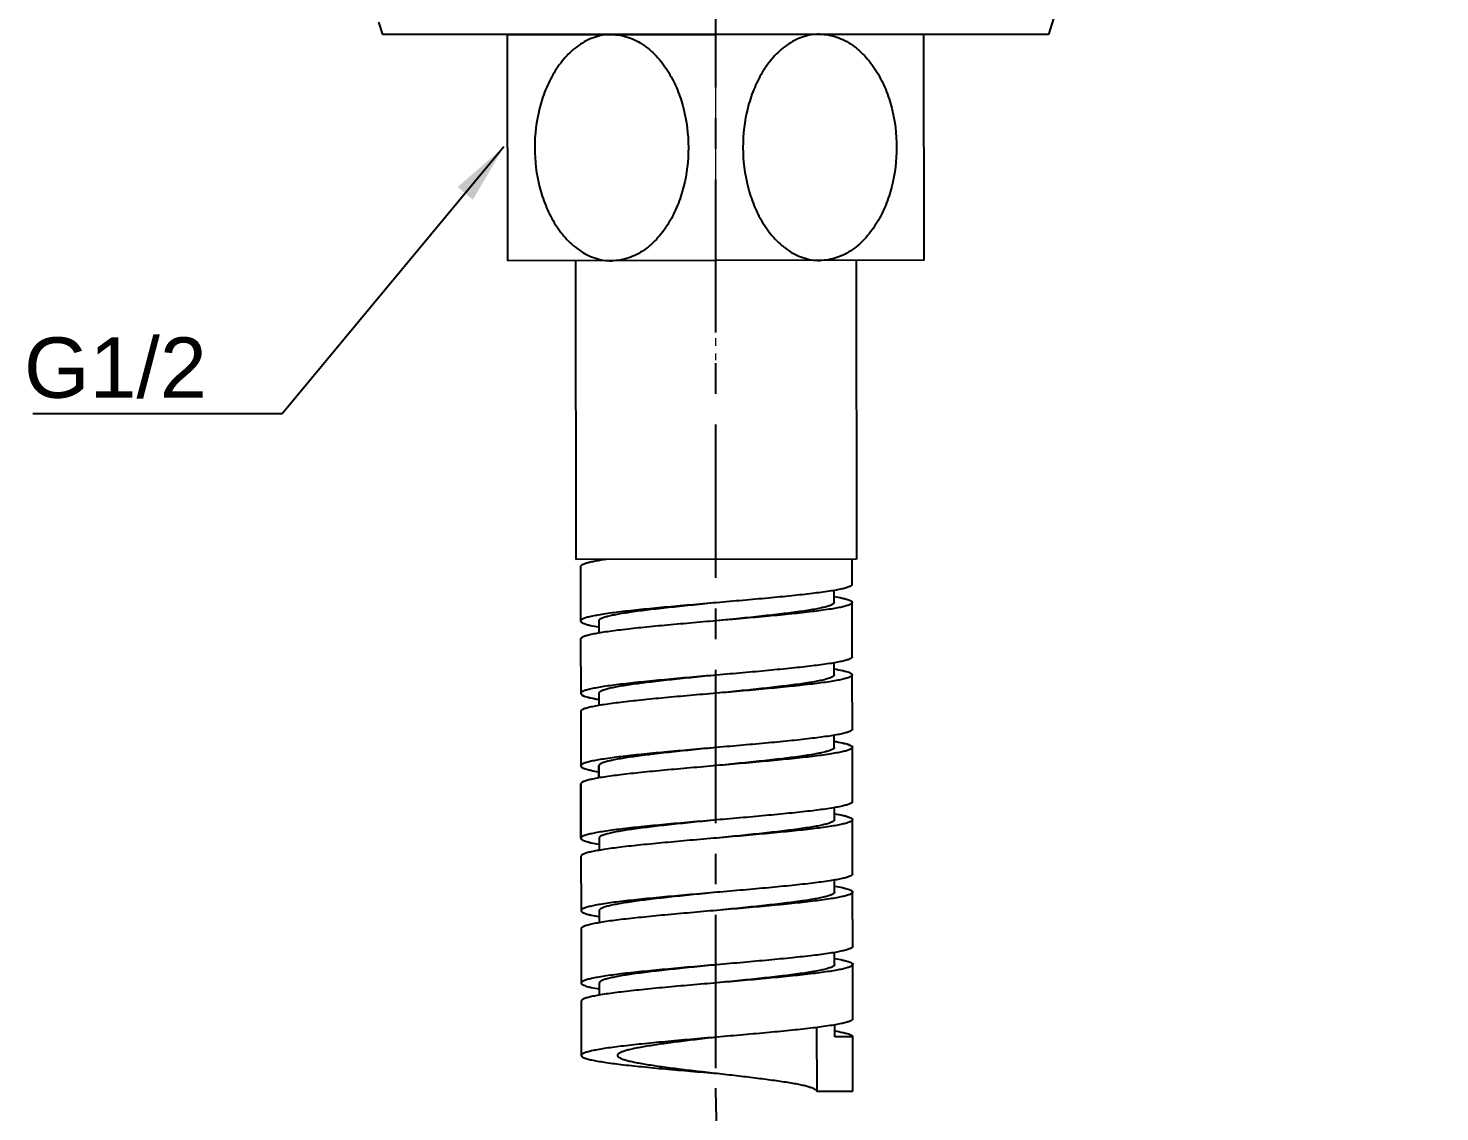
# Model space of a CAD drawing. Header units: millimetres. Extents: x 4590 to 5010, y -46 to 251.
# Drawn here: x 4674.2 to 4732.7, y 15.6 to 60.5 of the extents above; entities that cross this region are included whole.
import ezdxf

# ---------------------------------------------------------------- set-up
doc = ezdxf.new("R2010")
doc.units = ezdxf.units.MM
doc.header["$LTSCALE"] = 0.1
doc.linetypes.add('CENTER2', pattern=[28.575, 19.05, -3.175, 3.175, -3.175])
doc.linetypes.add('CENTERX2', pattern=[101.6, 63.5, -12.7, 12.7, -12.7])
for name, color, linetype in [('02___PRT_ALL_AXES', 7, 'Continuous'), ('CENTER', 1, 'CENTERX2'), ('DIM', 3, 'Continuous'), ('MEMBER', 7, 'Continuous')]:
    doc.layers.add(name, color=color, linetype=linetype)
doc.layers.add('Cneter', color=1, linetype='CENTER2', lineweight=13)
doc.styles.get("Standard").update_dxf_attribs({"font": 'arial.ttf'})
doc.dimstyles.new('ISO-25', dxfattribs={"dimtxt": 2.5, "dimasz": 2.5, "dimexe": 1.25, "dimexo": 0.625, "dimtad": 1, "dimtxsty": 'Standard', "dimcen": 2.5, "dimadec": 0, "dimazin": 0, "dimtfac": 1, "dimtmove": 0, "dimatfit": 3, "dimfxl": 1, "dimarcsym": 0})

msp = doc.modelspace()

# ---------------------------------------------------------------- linework, layer by layer
at = {"color": 7, "linetype": 'Continuous'}
for p, q in [((4694.031, 60.26), (4694.046, 50.885)), ((4711.296, 50.912), (4711.281, 60.287)), ((4711.296, 50.912), (4694.046, 50.885)), ((4696.859, 50.889), (4696.878, 38.514)), ((4708.484, 50.908), (4708.503, 38.533)), ((4697.066, 38.215), (4697.07, 35.965)), ((4697.816, 38.516), (4697.816, 38.464)), ((4708.318, 37.483), (4708.316, 38.533)), ((4707.569, 36.731), (4707.568, 37.235)), ((4708.322, 34.483), (4708.319, 36.733)), ((4697.82, 35.966), (4697.821, 35.462)), ((4697.071, 35.215), (4697.075, 32.965)), ((4707.574, 33.731), (4707.573, 34.234)), ((4708.327, 31.483), (4708.324, 33.733)), ((4697.825, 32.966), (4697.826, 32.463)), ((4697.825, 32.966), (4697.826, 32.462)), ((4697.076, 32.215), (4697.08, 29.965)), ((4697.076, 32.215), (4697.08, 29.965)), ((4707.578, 30.731), (4707.578, 31.234)), ((4707.578, 30.731), (4707.578, 31.234)), ((4708.332, 28.483), (4708.328, 30.733)), ((4708.332, 28.483), (4708.328, 30.733)), ((4697.83, 29.463), (4697.83, 29.966)), ((4697.83, 29.966), (4697.83, 29.463)), ((4697.084, 26.965), (4697.081, 29.215)), ((4697.081, 29.215), (4697.084, 26.965)), ((4707.583, 27.731), (4707.582, 28.235)), ((4707.583, 27.731), (4707.582, 28.234)), ((4708.337, 25.483), (4708.333, 27.733)), ((4708.337, 25.483), (4708.333, 27.733)), ((4697.834, 26.966), (4697.835, 26.462)), ((4697.834, 26.966), (4697.835, 26.463)), ((4697.086, 26.215), (4697.089, 23.965)), ((4697.086, 26.215), (4697.089, 23.965)), ((4707.588, 24.731), (4707.587, 25.235)), ((4707.588, 24.731), (4707.587, 25.233)), ((4708.342, 22.483), (4708.338, 24.733)), ((4708.342, 22.483), (4708.338, 24.733)), ((4697.839, 23.966), (4697.84, 23.464)), ((4697.839, 23.966), (4697.84, 23.462)), ((4697.09, 23.215), (4697.094, 20.965)), ((4697.09, 23.215), (4697.094, 20.965)), ((4707.593, 21.731), (4707.592, 22.235)), ((4707.593, 21.731), (4707.592, 22.233)), ((4708.346, 19.483), (4708.343, 21.733)), ((4708.346, 19.483), (4708.343, 21.733)), ((4697.844, 20.966), (4697.845, 20.464)), ((4697.095, 20.215), (4697.099, 17.965)), ((4706.847, 19.125), (4706.851, 16.48)), ((4707.598, 18.731), (4707.597, 19.235)), ((4708.348, 18.733), (4707.598, 18.731)), ((4708.351, 16.483), (4708.348, 18.733)), ((4706.851, 16.48), (4708.351, 16.483))]:
    msp.add_line(p, q, dxfattribs=at)
for points, knots in [([(4698.344, 60.267), (4698.225, 60.266), (4697.986, 60.246), (4697.518, 60.126), (4696.966, 59.835), (4696.406, 59.321), (4695.949, 58.687), (4695.597, 57.972), (4695.265, 56.94), (4695.104, 55.574), (4695.269, 54.209), (4695.605, 53.179), (4695.959, 52.464), (4696.417, 51.832), (4696.979, 51.32), (4697.532, 51.03), (4698.001, 50.911), (4698.24, 50.891), (4698.359, 50.892)], [0, 0, 0, 0, 0.028658, 0.057516, 0.116216, 0.176878, 0.239394, 0.303388, 0.368445, 0.499995, 0.631546, 0.696604, 0.7606, 0.823117, 0.883781, 0.942483, 0.971342, 1, 1, 1, 1]), ([(4698.344, 60.267), (4698.463, 60.267), (4698.702, 60.247), (4699.171, 60.128), (4699.724, 59.838), (4700.285, 59.326), (4700.744, 58.694), (4701.097, 57.979), (4701.433, 56.949), (4701.598, 55.584), (4701.437, 54.218), (4701.105, 53.187), (4700.753, 52.471), (4700.297, 51.838), (4699.737, 51.324), (4699.185, 51.032), (4698.716, 50.912), (4698.477, 50.892), (4698.359, 50.892)], [0, 0, 0, 0, 0.028658, 0.057517, 0.11622, 0.176885, 0.239404, 0.303399, 0.368455, 0.500004, 0.631552, 0.696607, 0.760601, 0.82312, 0.883783, 0.942484, 0.971343, 1, 1, 1, 1]), ([(4706.968, 60.28), (4706.85, 60.28), (4706.611, 60.26), (4706.142, 60.14), (4705.59, 59.848), (4705.03, 59.334), (4704.574, 58.701), (4704.222, 57.985), (4703.89, 56.954), (4703.729, 55.588), (4703.894, 54.222), (4704.23, 53.192), (4704.584, 52.477), (4705.042, 51.846), (4705.604, 51.333), (4706.157, 51.044), (4706.626, 50.925), (4706.865, 50.905), (4706.984, 50.905)], [0, 0, 0, 0, 0.028657, 0.057516, 0.116218, 0.176881, 0.239398, 0.303393, 0.36845, 0.5, 0.63155, 0.696608, 0.760602, 0.823119, 0.883782, 0.942484, 0.971343, 1, 1, 1, 1]), ([(4706.981, 60.28), (4707.1, 60.28), (4707.339, 60.259), (4707.806, 60.138), (4708.357, 59.846), (4708.917, 59.332), (4709.374, 58.699), (4709.726, 57.985), (4710.06, 56.955), (4710.223, 55.591), (4710.061, 54.227), (4709.728, 53.197), (4709.376, 52.482), (4708.92, 51.85), (4708.36, 51.337), (4707.809, 51.046), (4707.341, 50.926), (4707.102, 50.906), (4706.984, 50.905)], [0, 0, 0, 0, 0.028658, 0.057524, 0.116249, 0.176937, 0.239472, 0.303476, 0.368536, 0.50008, 0.631611, 0.696655, 0.760638, 0.823144, 0.883797, 0.94249, 0.971346, 1, 1, 1, 1]), ([(4698.14, 38.516), (4697.986, 38.494), (4697.77, 38.46), (4697.504, 38.406), (4697.351, 38.369), (4697.231, 38.332), (4697.152, 38.3), (4697.107, 38.273), (4697.08, 38.251), (4697.066, 38.228), (4697.066, 38.215)], [0, 0, 0, 0, 0.410423, 0.576146, 0.714414, 0.824739, 0.907294, 0.938561, 0.963711, 1, 1, 1, 1]), ([(4708.318, 37.483), (4708.318, 37.465), (4708.295, 37.436), (4708.254, 37.41), (4708.183, 37.375), (4708.06, 37.335), (4707.874, 37.289), (4707.638, 37.243), (4707.233, 37.176), (4706.621, 37.096), (4705.779, 37.004), (4704.819, 36.911), (4703.777, 36.817), (4703.059, 36.755), (4702.694, 36.724)], [0, 0, 0, 0, 0.009478, 0.016682, 0.025909, 0.050786, 0.084367, 0.1265, 0.176864, 0.300446, 0.450596, 0.621664, 0.807155, 1, 1, 1, 1]), ([(4707.579, 36.979), (4707.686, 36.961), (4707.836, 36.933), (4708.019, 36.889), (4708.124, 36.86), (4708.207, 36.829), (4708.274, 36.797), (4708.319, 36.758), (4708.319, 36.733)], [0, 0, 0, 0, 0.407936, 0.572101, 0.709141, 0.819047, 0.90237, 1, 1, 1, 1]), ([(4702.694, 36.724), (4702.328, 36.692), (4701.61, 36.63), (4700.569, 36.536), (4699.608, 36.443), (4698.767, 36.351), (4698.155, 36.271), (4697.749, 36.204), (4697.513, 36.158), (4697.327, 36.112), (4697.205, 36.072), (4697.133, 36.038), (4697.093, 36.011), (4697.07, 35.983), (4697.07, 35.965)], [0, 0, 0, 0, 0.192848, 0.37834, 0.549407, 0.699557, 0.823138, 0.873503, 0.915633, 0.949215, 0.974092, 0.983321, 0.990521, 1, 1, 1, 1]), ([(4702.694, 36.724), (4702.377, 36.692), (4701.755, 36.63), (4700.852, 36.537), (4700.02, 36.444), (4699.386, 36.364), (4698.938, 36.298), (4698.653, 36.252), (4698.408, 36.205), (4698.204, 36.159), (4698.042, 36.113), (4697.936, 36.073), (4697.875, 36.039), (4697.839, 36.012), (4697.82, 35.983), (4697.82, 35.966)], [0, 0, 0, 0, 0.192225, 0.377135, 0.547706, 0.697488, 0.762794, 0.820886, 0.871247, 0.913456, 0.947216, 0.972428, 0.981911, 0.989455, 1, 1, 1, 1]), ([(4708.319, 36.733), (4708.319, 36.715), (4708.296, 36.686), (4708.255, 36.66), (4708.184, 36.625), (4708.061, 36.585), (4707.875, 36.539), (4707.64, 36.493), (4707.234, 36.426), (4706.622, 36.346), (4705.78, 36.254), (4704.82, 36.161), (4703.778, 36.067), (4703.061, 36.005), (4702.695, 35.974)], [0, 0, 0, 0, 0.009481, 0.016681, 0.025908, 0.050788, 0.084367, 0.126501, 0.176864, 0.300447, 0.450598, 0.621666, 0.807155, 1, 1, 1, 1]), ([(4707.569, 36.731), (4707.569, 36.714), (4707.55, 36.686), (4707.514, 36.659), (4707.453, 36.624), (4707.346, 36.584), (4707.185, 36.538), (4706.98, 36.492), (4706.735, 36.445), (4706.451, 36.399), (4706.003, 36.333), (4705.369, 36.253), (4704.537, 36.16), (4703.634, 36.067), (4703.012, 36.005), (4702.695, 35.974)], [0, 0, 0, 0, 0.010544, 0.018089, 0.027574, 0.052783, 0.086547, 0.128754, 0.179117, 0.237208, 0.302517, 0.452299, 0.622869, 0.807778, 1, 1, 1, 1]), ([(4697.07, 35.965), (4697.07, 35.939), (4697.114, 35.901), (4697.18, 35.869), (4697.263, 35.838), (4697.366, 35.809), (4697.548, 35.765), (4697.695, 35.738), (4697.801, 35.72)], [0, 0, 0, 0, 0.097882, 0.181228, 0.291103, 0.428113, 0.5922, 1, 1, 1, 1]), ([(4702.695, 35.974), (4702.329, 35.942), (4701.611, 35.88), (4700.57, 35.786), (4699.61, 35.693), (4698.768, 35.601), (4698.156, 35.521), (4697.75, 35.454), (4697.515, 35.408), (4697.328, 35.362), (4697.206, 35.322), (4697.135, 35.287), (4697.094, 35.261), (4697.071, 35.233), (4697.071, 35.215)], [0, 0, 0, 0, 0.192849, 0.37834, 0.549408, 0.699559, 0.82314, 0.873501, 0.915636, 0.949214, 0.974093, 0.983319, 0.99052, 1, 1, 1, 1]), ([(4708.322, 34.483), (4708.322, 34.465), (4708.299, 34.436), (4708.259, 34.41), (4708.188, 34.375), (4708.065, 34.335), (4707.879, 34.289), (4707.643, 34.243), (4707.237, 34.176), (4706.625, 34.096), (4705.784, 34.004), (4704.823, 33.911), (4703.782, 33.817), (4703.064, 33.755), (4702.698, 33.724)], [0, 0, 0, 0, 0.009481, 0.016681, 0.025908, 0.050788, 0.084367, 0.126501, 0.176864, 0.300447, 0.450598, 0.621666, 0.807155, 1, 1, 1, 1]), ([(4707.593, 33.977), (4707.699, 33.959), (4707.846, 33.932), (4708.028, 33.888), (4708.131, 33.859), (4708.214, 33.828), (4708.28, 33.796), (4708.323, 33.758), (4708.324, 33.733)], [0, 0, 0, 0, 0.407776, 0.571871, 0.708883, 0.818737, 0.902102, 1, 1, 1, 1]), ([(4702.698, 33.724), (4702.333, 33.692), (4701.615, 33.63), (4700.573, 33.536), (4699.613, 33.443), (4698.772, 33.351), (4698.16, 33.271), (4697.754, 33.204), (4697.518, 33.158), (4697.332, 33.112), (4697.209, 33.072), (4697.138, 33.038), (4697.098, 33.011), (4697.075, 32.983), (4697.075, 32.965)], [0, 0, 0, 0, 0.192849, 0.37834, 0.549408, 0.699559, 0.82314, 0.873501, 0.915636, 0.949214, 0.974093, 0.983319, 0.99052, 1, 1, 1, 1]), ([(4702.698, 33.724), (4702.381, 33.692), (4701.76, 33.63), (4700.857, 33.537), (4700.025, 33.444), (4699.39, 33.364), (4698.942, 33.298), (4698.658, 33.252), (4698.413, 33.205), (4698.209, 33.159), (4698.047, 33.113), (4697.941, 33.073), (4697.879, 33.039), (4697.843, 33.012), (4697.825, 32.983), (4697.825, 32.966)], [0, 0, 0, 0, 0.192225, 0.377136, 0.547706, 0.697488, 0.762793, 0.820887, 0.871246, 0.913457, 0.947215, 0.972428, 0.981911, 0.989454, 1, 1, 1, 1]), ([(4708.324, 33.733), (4708.324, 33.715), (4708.301, 33.686), (4708.26, 33.66), (4708.189, 33.625), (4708.066, 33.585), (4707.88, 33.539), (4707.645, 33.493), (4707.239, 33.426), (4706.627, 33.346), (4705.785, 33.254), (4704.825, 33.161), (4703.783, 33.067), (4703.065, 33.005), (4702.7, 32.974)], [0, 0, 0, 0, 0.009478, 0.016681, 0.025909, 0.050785, 0.084369, 0.126499, 0.176865, 0.300447, 0.450597, 0.621665, 0.807155, 1, 1, 1, 1]), ([(4707.574, 33.731), (4707.574, 33.714), (4707.555, 33.686), (4707.519, 33.659), (4707.457, 33.624), (4707.351, 33.584), (4707.19, 33.538), (4706.985, 33.492), (4706.74, 33.445), (4706.456, 33.399), (4706.008, 33.333), (4705.374, 33.253), (4704.541, 33.16), (4703.639, 33.067), (4703.017, 33.005), (4702.7, 32.974)], [0, 0, 0, 0, 0.010544, 0.01809, 0.027574, 0.052783, 0.086547, 0.128753, 0.179117, 0.237208, 0.302517, 0.452299, 0.622869, 0.807778, 1, 1, 1, 1]), ([(4697.075, 32.965), (4697.075, 32.938), (4697.12, 32.9), (4697.187, 32.868), (4697.272, 32.837), (4697.377, 32.807), (4697.562, 32.763), (4697.713, 32.735), (4697.821, 32.717)], [0, 0, 0, 0, 0.097395, 0.180716, 0.290627, 0.427702, 0.591947, 1, 1, 1, 1]), ([(4697.075, 32.965), (4697.075, 32.939), (4697.119, 32.901), (4697.185, 32.869), (4697.267, 32.838), (4697.371, 32.809), (4697.552, 32.765), (4697.7, 32.738), (4697.806, 32.72)], [0, 0, 0, 0, 0.097882, 0.181228, 0.291103, 0.428113, 0.5922, 1, 1, 1, 1]), ([(4702.7, 32.974), (4702.334, 32.942), (4701.616, 32.88), (4700.575, 32.786), (4699.614, 32.693), (4698.773, 32.601), (4698.161, 32.521), (4697.755, 32.454), (4697.519, 32.408), (4697.333, 32.362), (4697.211, 32.322), (4697.139, 32.288), (4697.099, 32.261), (4697.076, 32.233), (4697.076, 32.215)], [0, 0, 0, 0, 0.192849, 0.37834, 0.549408, 0.699557, 0.823138, 0.873503, 0.915633, 0.949216, 0.974091, 0.98332, 0.990522, 1, 1, 1, 1]), ([(4702.7, 32.974), (4702.334, 32.942), (4701.616, 32.88), (4700.575, 32.786), (4699.614, 32.693), (4698.773, 32.601), (4698.161, 32.521), (4697.755, 32.454), (4697.519, 32.408), (4697.333, 32.362), (4697.211, 32.322), (4697.139, 32.288), (4697.099, 32.261), (4697.076, 32.233), (4697.076, 32.215)], [0, 0, 0, 0, 0.192849, 0.37834, 0.549408, 0.699559, 0.82314, 0.873501, 0.915636, 0.949214, 0.974093, 0.983319, 0.99052, 1, 1, 1, 1]), ([(4708.327, 31.483), (4708.327, 31.465), (4708.304, 31.436), (4708.264, 31.41), (4708.192, 31.375), (4708.07, 31.335), (4707.884, 31.289), (4707.648, 31.243), (4707.242, 31.176), (4706.63, 31.096), (4705.788, 31.004), (4704.828, 30.911), (4703.787, 30.817), (4703.069, 30.755), (4702.703, 30.724)], [0, 0, 0, 0, 0.009478, 0.016681, 0.025909, 0.050785, 0.084369, 0.126499, 0.176865, 0.300447, 0.450597, 0.621665, 0.807155, 1, 1, 1, 1]), ([(4708.327, 31.483), (4708.327, 31.465), (4708.304, 31.436), (4708.264, 31.41), (4708.192, 31.375), (4708.07, 31.335), (4707.884, 31.289), (4707.648, 31.243), (4707.242, 31.176), (4706.63, 31.096), (4705.788, 31.004), (4704.828, 30.911), (4703.787, 30.817), (4703.069, 30.755), (4702.703, 30.724)], [0, 0, 0, 0, 0.009481, 0.016681, 0.025908, 0.050788, 0.084367, 0.126501, 0.176864, 0.300447, 0.450598, 0.621666, 0.807155, 1, 1, 1, 1]), ([(4702.703, 30.724), (4702.337, 30.692), (4701.62, 30.63), (4700.578, 30.536), (4699.618, 30.443), (4698.776, 30.351), (4698.164, 30.271), (4697.759, 30.204), (4697.523, 30.158), (4697.337, 30.112), (4697.214, 30.072), (4697.143, 30.038), (4697.102, 30.011), (4697.08, 29.983), (4697.08, 29.965)], [0, 0, 0, 0, 0.192849, 0.37834, 0.549408, 0.699559, 0.82314, 0.873501, 0.915636, 0.949214, 0.974093, 0.983319, 0.99052, 1, 1, 1, 1]), ([(4702.703, 30.724), (4702.337, 30.692), (4701.62, 30.63), (4700.578, 30.536), (4699.618, 30.443), (4698.776, 30.351), (4698.164, 30.271), (4697.759, 30.204), (4697.523, 30.158), (4697.337, 30.112), (4697.214, 30.072), (4697.143, 30.038), (4697.102, 30.011), (4697.08, 29.983), (4697.08, 29.965)], [0, 0, 0, 0, 0.192849, 0.37834, 0.549408, 0.699557, 0.823138, 0.873503, 0.915633, 0.949216, 0.974091, 0.98332, 0.990522, 1, 1, 1, 1]), ([(4702.703, 30.724), (4702.386, 30.692), (4701.764, 30.63), (4700.862, 30.537), (4700.029, 30.444), (4699.395, 30.364), (4698.947, 30.298), (4698.663, 30.252), (4698.418, 30.205), (4698.214, 30.159), (4698.052, 30.113), (4697.946, 30.073), (4697.884, 30.039), (4697.848, 30.012), (4697.83, 29.983), (4697.83, 29.966)], [0, 0, 0, 0, 0.192227, 0.377133, 0.547706, 0.697487, 0.762792, 0.820887, 0.871247, 0.913456, 0.947217, 0.972428, 0.981909, 0.989456, 1, 1, 1, 1]), ([(4702.703, 30.724), (4702.386, 30.692), (4701.764, 30.63), (4700.861, 30.537), (4700.029, 30.444), (4699.395, 30.364), (4698.947, 30.298), (4698.663, 30.252), (4698.418, 30.205), (4698.213, 30.159), (4698.052, 30.113), (4697.946, 30.073), (4697.884, 30.039), (4697.848, 30.012), (4697.83, 29.983), (4697.83, 29.966)], [0, 0, 0, 0, 0.192226, 0.377136, 0.547708, 0.697489, 0.762794, 0.820888, 0.871247, 0.913458, 0.947216, 0.97243, 0.981912, 0.989458, 1, 1, 1, 1]), ([(4708.328, 30.733), (4708.328, 30.715), (4708.306, 30.686), (4708.265, 30.66), (4708.194, 30.625), (4708.071, 30.585), (4707.885, 30.539), (4707.649, 30.493), (4707.243, 30.426), (4706.631, 30.346), (4705.79, 30.254), (4704.829, 30.161), (4703.788, 30.067), (4703.07, 30.005), (4702.704, 29.974)], [0, 0, 0, 0, 0.00948, 0.016682, 0.025907, 0.050788, 0.084366, 0.126501, 0.176863, 0.300446, 0.450597, 0.621665, 0.807155, 1, 1, 1, 1]), ([(4707.578, 30.731), (4707.578, 30.714), (4707.56, 30.686), (4707.524, 30.659), (4707.462, 30.624), (4707.356, 30.584), (4707.194, 30.538), (4706.99, 30.492), (4706.745, 30.445), (4706.461, 30.399), (4706.013, 30.333), (4705.378, 30.253), (4704.546, 30.16), (4703.643, 30.067), (4703.021, 30.005), (4702.704, 29.974)], [0, 0, 0, 0, 0.010543, 0.01809, 0.027574, 0.052782, 0.086547, 0.128753, 0.179117, 0.237208, 0.302517, 0.452299, 0.622869, 0.807778, 1, 1, 1, 1]), ([(4708.328, 30.733), (4708.328, 30.715), (4708.306, 30.686), (4708.265, 30.66), (4708.194, 30.625), (4708.071, 30.585), (4707.885, 30.539), (4707.649, 30.493), (4707.243, 30.426), (4706.632, 30.346), (4705.79, 30.254), (4704.83, 30.161), (4703.788, 30.067), (4703.07, 30.005), (4702.705, 29.974)], [0, 0, 0, 0, 0.009478, 0.016681, 0.025909, 0.050785, 0.084368, 0.126498, 0.176864, 0.300445, 0.450594, 0.621665, 0.807149, 1, 1, 1, 1]), ([(4707.578, 30.731), (4707.578, 30.714), (4707.56, 30.686), (4707.524, 30.659), (4707.462, 30.624), (4707.356, 30.584), (4707.194, 30.538), (4706.99, 30.492), (4706.745, 30.445), (4706.461, 30.399), (4706.013, 30.333), (4705.379, 30.253), (4704.546, 30.16), (4703.643, 30.067), (4703.022, 30.005), (4702.705, 29.974)], [0, 0, 0, 0, 0.010545, 0.018091, 0.027573, 0.052784, 0.086545, 0.128754, 0.179114, 0.237209, 0.302514, 0.452295, 0.622867, 0.807773, 1, 1, 1, 1]), ([(4707.582, 30.98), (4707.69, 30.962), (4707.841, 30.934), (4708.026, 30.89), (4708.132, 30.86), (4708.216, 30.829), (4708.283, 30.797), (4708.328, 30.759), (4708.328, 30.733)], [0, 0, 0, 0, 0.40805, 0.572295, 0.709369, 0.81928, 0.902602, 1, 1, 1, 1]), ([(4707.598, 30.977), (4707.703, 30.959), (4707.851, 30.932), (4708.032, 30.888), (4708.136, 30.859), (4708.218, 30.828), (4708.284, 30.796), (4708.328, 30.758), (4708.328, 30.733)], [0, 0, 0, 0, 0.407776, 0.571871, 0.708883, 0.818737, 0.902102, 1, 1, 1, 1]), ([(4697.08, 29.965), (4697.08, 29.939), (4697.124, 29.901), (4697.19, 29.869), (4697.272, 29.838), (4697.375, 29.809), (4697.557, 29.765), (4697.704, 29.738), (4697.81, 29.72)], [0, 0, 0, 0, 0.097894, 0.181259, 0.291114, 0.428126, 0.592222, 1, 1, 1, 1]), ([(4697.08, 29.965), (4697.08, 29.938), (4697.125, 29.9), (4697.192, 29.868), (4697.276, 29.837), (4697.382, 29.807), (4697.567, 29.763), (4697.718, 29.735), (4697.826, 29.717)], [0, 0, 0, 0, 0.097395, 0.180716, 0.290627, 0.427702, 0.591947, 1, 1, 1, 1]), ([(4702.705, 29.974), (4702.339, 29.942), (4701.621, 29.88), (4700.579, 29.786), (4699.619, 29.693), (4698.778, 29.601), (4698.166, 29.521), (4697.76, 29.454), (4697.524, 29.408), (4697.338, 29.362), (4697.215, 29.322), (4697.144, 29.288), (4697.104, 29.261), (4697.081, 29.233), (4697.081, 29.215)], [0, 0, 0, 0, 0.192852, 0.378336, 0.549406, 0.699555, 0.823137, 0.873503, 0.915633, 0.949216, 0.974091, 0.98332, 0.990522, 1, 1, 1, 1]), ([(4702.704, 29.974), (4702.339, 29.942), (4701.621, 29.88), (4700.579, 29.786), (4699.619, 29.693), (4698.778, 29.601), (4698.166, 29.521), (4697.76, 29.454), (4697.524, 29.408), (4697.338, 29.362), (4697.215, 29.322), (4697.144, 29.288), (4697.104, 29.261), (4697.081, 29.233), (4697.081, 29.215)], [0, 0, 0, 0, 0.192849, 0.37834, 0.549408, 0.699558, 0.823139, 0.873502, 0.915636, 0.949214, 0.974094, 0.983321, 0.990522, 1, 1, 1, 1]), ([(4708.332, 28.483), (4708.332, 28.465), (4708.309, 28.436), (4708.268, 28.41), (4708.197, 28.375), (4708.075, 28.335), (4707.889, 28.289), (4707.653, 28.243), (4707.247, 28.176), (4706.635, 28.096), (4705.793, 28.004), (4704.833, 27.911), (4703.791, 27.817), (4703.074, 27.755), (4702.708, 27.724)], [0, 0, 0, 0, 0.00948, 0.016682, 0.025907, 0.050788, 0.084366, 0.126501, 0.176863, 0.300446, 0.450597, 0.621665, 0.807155, 1, 1, 1, 1]), ([(4708.332, 28.483), (4708.332, 28.465), (4708.309, 28.436), (4708.268, 28.41), (4708.197, 28.375), (4708.075, 28.335), (4707.889, 28.289), (4707.653, 28.243), (4707.247, 28.176), (4706.635, 28.096), (4705.793, 28.004), (4704.833, 27.911), (4703.792, 27.817), (4703.074, 27.755), (4702.708, 27.724)], [0, 0, 0, 0, 0.009478, 0.016681, 0.025909, 0.050785, 0.084368, 0.126498, 0.176864, 0.300445, 0.450594, 0.621665, 0.807149, 1, 1, 1, 1]), ([(4702.708, 27.724), (4702.342, 27.692), (4701.625, 27.63), (4700.583, 27.536), (4699.623, 27.443), (4698.781, 27.351), (4698.169, 27.271), (4697.763, 27.204), (4697.528, 27.158), (4697.342, 27.112), (4697.219, 27.072), (4697.148, 27.038), (4697.107, 27.011), (4697.084, 26.983), (4697.084, 26.965)], [0, 0, 0, 0, 0.192852, 0.378336, 0.549406, 0.699555, 0.823137, 0.873503, 0.915633, 0.949216, 0.974091, 0.98332, 0.990522, 1, 1, 1, 1]), ([(4702.708, 27.724), (4702.342, 27.692), (4701.625, 27.63), (4700.583, 27.536), (4699.623, 27.443), (4698.781, 27.351), (4698.169, 27.271), (4697.763, 27.204), (4697.528, 27.158), (4697.342, 27.112), (4697.219, 27.072), (4697.148, 27.038), (4697.107, 27.011), (4697.084, 26.983), (4697.084, 26.965)], [0, 0, 0, 0, 0.192849, 0.37834, 0.549408, 0.699558, 0.823139, 0.873502, 0.915636, 0.949214, 0.974094, 0.983321, 0.990522, 1, 1, 1, 1]), ([(4702.708, 27.724), (4702.391, 27.692), (4701.769, 27.63), (4700.866, 27.537), (4700.034, 27.444), (4699.4, 27.364), (4698.952, 27.298), (4698.668, 27.252), (4698.423, 27.205), (4698.218, 27.159), (4698.057, 27.113), (4697.951, 27.073), (4697.889, 27.039), (4697.853, 27.012), (4697.834, 26.983), (4697.834, 26.966)], [0, 0, 0, 0, 0.192226, 0.377136, 0.547707, 0.697488, 0.762794, 0.820887, 0.871248, 0.913456, 0.947218, 0.972427, 0.981909, 0.989456, 1, 1, 1, 1]), ([(4702.708, 27.724), (4702.391, 27.692), (4701.769, 27.63), (4700.866, 27.537), (4700.034, 27.444), (4699.4, 27.364), (4698.952, 27.298), (4698.668, 27.252), (4698.423, 27.205), (4698.218, 27.159), (4698.057, 27.113), (4697.951, 27.073), (4697.889, 27.039), (4697.853, 27.012), (4697.834, 26.983), (4697.834, 26.966)], [0, 0, 0, 0, 0.192226, 0.377136, 0.547707, 0.697489, 0.762793, 0.820888, 0.871246, 0.913457, 0.947215, 0.972429, 0.98191, 0.989454, 1, 1, 1, 1]), ([(4708.333, 27.733), (4708.333, 27.715), (4708.31, 27.686), (4708.27, 27.66), (4708.198, 27.625), (4708.076, 27.585), (4707.89, 27.539), (4707.654, 27.493), (4707.248, 27.426), (4706.636, 27.346), (4705.794, 27.254), (4704.834, 27.161), (4703.793, 27.067), (4703.075, 27.005), (4702.709, 26.974)], [0, 0, 0, 0, 0.00948, 0.016682, 0.025907, 0.050788, 0.084366, 0.126501, 0.176863, 0.300446, 0.450597, 0.621665, 0.807155, 1, 1, 1, 1]), ([(4708.333, 27.733), (4708.333, 27.715), (4708.31, 27.686), (4708.27, 27.66), (4708.198, 27.625), (4708.076, 27.585), (4707.89, 27.539), (4707.654, 27.493), (4707.248, 27.426), (4706.636, 27.346), (4705.794, 27.254), (4704.834, 27.161), (4703.793, 27.067), (4703.075, 27.005), (4702.709, 26.974)], [0, 0, 0, 0, 0.00948, 0.01668, 0.025909, 0.050787, 0.084368, 0.1265, 0.176865, 0.300448, 0.450598, 0.621666, 0.807155, 1, 1, 1, 1]), ([(4707.583, 27.731), (4707.583, 27.714), (4707.565, 27.686), (4707.528, 27.659), (4707.467, 27.624), (4707.361, 27.584), (4707.199, 27.538), (4706.995, 27.492), (4706.75, 27.445), (4706.465, 27.399), (4706.017, 27.333), (4705.383, 27.253), (4704.551, 27.16), (4703.648, 27.067), (4703.026, 27.005), (4702.709, 26.974)], [0, 0, 0, 0, 0.010543, 0.018091, 0.027574, 0.052783, 0.086547, 0.128753, 0.179117, 0.237208, 0.302516, 0.452298, 0.622869, 0.807777, 1, 1, 1, 1]), ([(4707.583, 27.731), (4707.583, 27.714), (4707.565, 27.686), (4707.528, 27.659), (4707.467, 27.624), (4707.361, 27.584), (4707.199, 27.538), (4706.995, 27.492), (4706.75, 27.445), (4706.465, 27.399), (4706.017, 27.333), (4705.383, 27.253), (4704.551, 27.16), (4703.648, 27.067), (4703.026, 27.005), (4702.709, 26.974)], [0, 0, 0, 0, 0.010545, 0.018091, 0.027572, 0.052785, 0.086545, 0.128756, 0.179115, 0.23721, 0.302515, 0.452297, 0.622868, 0.807777, 1, 1, 1, 1]), ([(4707.587, 27.98), (4707.695, 27.962), (4707.845, 27.934), (4708.031, 27.89), (4708.136, 27.86), (4708.221, 27.829), (4708.288, 27.797), (4708.333, 27.759), (4708.333, 27.733)], [0, 0, 0, 0, 0.40805, 0.572295, 0.709369, 0.81928, 0.902602, 1, 1, 1, 1]), ([(4707.602, 27.978), (4707.708, 27.959), (4707.855, 27.932), (4708.037, 27.889), (4708.14, 27.859), (4708.223, 27.828), (4708.289, 27.796), (4708.333, 27.758), (4708.333, 27.733)], [0, 0, 0, 0, 0.407797, 0.571884, 0.708894, 0.818768, 0.902115, 1, 1, 1, 1]), ([(4697.084, 26.965), (4697.084, 26.939), (4697.129, 26.9), (4697.196, 26.868), (4697.279, 26.838), (4697.384, 26.808), (4697.567, 26.764), (4697.717, 26.736), (4697.824, 26.718)], [0, 0, 0, 0, 0.097615, 0.180946, 0.290854, 0.427894, 0.592059, 1, 1, 1, 1]), ([(4697.084, 26.965), (4697.084, 26.939), (4697.128, 26.901), (4697.194, 26.869), (4697.277, 26.838), (4697.38, 26.809), (4697.562, 26.765), (4697.709, 26.738), (4697.815, 26.72)], [0, 0, 0, 0, 0.097894, 0.181259, 0.291114, 0.428126, 0.592222, 1, 1, 1, 1]), ([(4702.709, 26.974), (4702.343, 26.942), (4701.626, 26.88), (4700.584, 26.786), (4699.624, 26.693), (4698.782, 26.601), (4698.17, 26.521), (4697.765, 26.454), (4697.529, 26.408), (4697.343, 26.362), (4697.22, 26.322), (4697.149, 26.288), (4697.108, 26.261), (4697.086, 26.233), (4697.086, 26.215)], [0, 0, 0, 0, 0.192848, 0.378339, 0.549407, 0.699557, 0.823139, 0.873501, 0.915635, 0.949213, 0.974093, 0.98332, 0.990519, 1, 1, 1, 1]), ([(4702.709, 26.974), (4702.343, 26.942), (4701.626, 26.88), (4700.584, 26.786), (4699.624, 26.693), (4698.782, 26.601), (4698.17, 26.521), (4697.765, 26.454), (4697.529, 26.408), (4697.343, 26.362), (4697.22, 26.322), (4697.149, 26.288), (4697.108, 26.261), (4697.086, 26.233), (4697.086, 26.215)], [0, 0, 0, 0, 0.192849, 0.378341, 0.549409, 0.699559, 0.823139, 0.873502, 0.915634, 0.949215, 0.974092, 0.983319, 0.990522, 1, 1, 1, 1]), ([(4708.337, 25.483), (4708.337, 25.465), (4708.314, 25.436), (4708.273, 25.41), (4708.202, 25.375), (4708.079, 25.335), (4707.893, 25.289), (4707.658, 25.243), (4707.252, 25.176), (4706.64, 25.096), (4705.798, 25.004), (4704.838, 24.911), (4703.796, 24.817), (4703.079, 24.755), (4702.713, 24.724)], [0, 0, 0, 0, 0.00948, 0.016682, 0.025907, 0.050788, 0.084366, 0.126501, 0.176863, 0.300446, 0.450597, 0.621665, 0.807155, 1, 1, 1, 1]), ([(4708.337, 25.483), (4708.337, 25.465), (4708.314, 25.436), (4708.273, 25.41), (4708.202, 25.375), (4708.079, 25.335), (4707.893, 25.289), (4707.658, 25.243), (4707.252, 25.176), (4706.64, 25.096), (4705.798, 25.004), (4704.838, 24.911), (4703.796, 24.817), (4703.079, 24.755), (4702.713, 24.724)], [0, 0, 0, 0, 0.00948, 0.01668, 0.025909, 0.050787, 0.084368, 0.1265, 0.176865, 0.300448, 0.450598, 0.621666, 0.807155, 1, 1, 1, 1]), ([(4702.713, 24.724), (4702.347, 24.692), (4701.629, 24.63), (4700.588, 24.536), (4699.628, 24.443), (4698.786, 24.351), (4698.174, 24.271), (4697.768, 24.204), (4697.533, 24.158), (4697.347, 24.112), (4697.224, 24.072), (4697.153, 24.038), (4697.112, 24.011), (4697.089, 23.983), (4697.089, 23.965)], [0, 0, 0, 0, 0.192849, 0.378341, 0.549409, 0.699559, 0.823139, 0.873502, 0.915634, 0.949215, 0.974092, 0.983319, 0.990522, 1, 1, 1, 1]), ([(4702.713, 24.724), (4702.347, 24.692), (4701.629, 24.63), (4700.588, 24.536), (4699.628, 24.443), (4698.786, 24.351), (4698.174, 24.271), (4697.768, 24.204), (4697.533, 24.158), (4697.347, 24.112), (4697.224, 24.072), (4697.153, 24.038), (4697.112, 24.011), (4697.089, 23.983), (4697.089, 23.965)], [0, 0, 0, 0, 0.192848, 0.378339, 0.549407, 0.699557, 0.823139, 0.873501, 0.915635, 0.949213, 0.974093, 0.98332, 0.990519, 1, 1, 1, 1]), ([(4702.713, 24.724), (4702.396, 24.692), (4701.774, 24.63), (4700.871, 24.537), (4700.039, 24.444), (4699.405, 24.364), (4698.957, 24.298), (4698.673, 24.252), (4698.427, 24.205), (4698.223, 24.159), (4698.062, 24.113), (4697.955, 24.073), (4697.894, 24.039), (4697.858, 24.012), (4697.839, 23.983), (4697.839, 23.966)], [0, 0, 0, 0, 0.192226, 0.377136, 0.547707, 0.697488, 0.762795, 0.820886, 0.871248, 0.913455, 0.947218, 0.972427, 0.98191, 0.989457, 1, 1, 1, 1]), ([(4702.713, 24.724), (4702.396, 24.692), (4701.774, 24.63), (4700.871, 24.537), (4700.039, 24.444), (4699.405, 24.364), (4698.957, 24.298), (4698.673, 24.252), (4698.427, 24.205), (4698.223, 24.159), (4698.062, 24.113), (4697.955, 24.073), (4697.894, 24.039), (4697.858, 24.012), (4697.839, 23.983), (4697.839, 23.966)], [0, 0, 0, 0, 0.192226, 0.377136, 0.547707, 0.697489, 0.762793, 0.820888, 0.871246, 0.913457, 0.947216, 0.972429, 0.981909, 0.989455, 1, 1, 1, 1]), ([(4708.338, 24.733), (4708.338, 24.715), (4708.315, 24.686), (4708.275, 24.66), (4708.203, 24.625), (4708.081, 24.585), (4707.895, 24.539), (4707.659, 24.493), (4707.253, 24.426), (4706.641, 24.346), (4705.799, 24.254), (4704.839, 24.161), (4703.797, 24.067), (4703.08, 24.005), (4702.714, 23.974)], [0, 0, 0, 0, 0.00948, 0.01668, 0.025909, 0.050787, 0.084368, 0.1265, 0.176865, 0.300448, 0.450598, 0.621666, 0.807155, 1, 1, 1, 1]), ([(4708.338, 24.733), (4708.338, 24.715), (4708.315, 24.686), (4708.275, 24.66), (4708.203, 24.625), (4708.081, 24.585), (4707.895, 24.539), (4707.659, 24.493), (4707.253, 24.426), (4706.641, 24.346), (4705.799, 24.254), (4704.839, 24.161), (4703.797, 24.067), (4703.08, 24.005), (4702.714, 23.974)], [0, 0, 0, 0, 0.009478, 0.016682, 0.025909, 0.050786, 0.084367, 0.1265, 0.176864, 0.300446, 0.450596, 0.621664, 0.807155, 1, 1, 1, 1]), ([(4707.588, 24.731), (4707.588, 24.714), (4707.569, 24.686), (4707.533, 24.659), (4707.472, 24.624), (4707.365, 24.584), (4707.204, 24.538), (4707, 24.492), (4706.754, 24.445), (4706.47, 24.399), (4706.022, 24.333), (4705.388, 24.253), (4704.556, 24.16), (4703.653, 24.067), (4703.031, 24.005), (4702.714, 23.974)], [0, 0, 0, 0, 0.010546, 0.018091, 0.027572, 0.052785, 0.086544, 0.128756, 0.179115, 0.23721, 0.302515, 0.452297, 0.622868, 0.807777, 1, 1, 1, 1]), ([(4707.588, 24.731), (4707.588, 24.714), (4707.569, 24.686), (4707.533, 24.659), (4707.472, 24.624), (4707.365, 24.584), (4707.204, 24.538), (4707, 24.492), (4706.754, 24.445), (4706.47, 24.399), (4706.022, 24.333), (4705.388, 24.253), (4704.556, 24.16), (4703.653, 24.067), (4703.031, 24.005), (4702.714, 23.974)], [0, 0, 0, 0, 0.010544, 0.018091, 0.027574, 0.052783, 0.086546, 0.128754, 0.179116, 0.237209, 0.302516, 0.452298, 0.622868, 0.807777, 1, 1, 1, 1]), ([(4707.602, 24.978), (4707.708, 24.96), (4707.857, 24.933), (4708.04, 24.889), (4708.144, 24.859), (4708.227, 24.829), (4708.294, 24.796), (4708.338, 24.758), (4708.338, 24.733)], [0, 0, 0, 0, 0.407864, 0.57202, 0.709048, 0.818919, 0.90228, 1, 1, 1, 1]), ([(4707.607, 24.978), (4707.712, 24.959), (4707.86, 24.932), (4708.042, 24.889), (4708.145, 24.859), (4708.228, 24.828), (4708.294, 24.796), (4708.338, 24.758), (4708.338, 24.733)], [0, 0, 0, 0, 0.407797, 0.571884, 0.708894, 0.818768, 0.902115, 1, 1, 1, 1]), ([(4702.714, 23.974), (4702.348, 23.942), (4701.631, 23.88), (4700.589, 23.786), (4699.629, 23.693), (4698.787, 23.601), (4698.175, 23.521), (4697.769, 23.454), (4697.534, 23.408), (4697.348, 23.362), (4697.225, 23.322), (4697.154, 23.288), (4697.113, 23.261), (4697.09, 23.233), (4697.09, 23.215)], [0, 0, 0, 0, 0.192849, 0.378341, 0.549409, 0.699559, 0.823139, 0.873502, 0.915634, 0.949215, 0.974092, 0.983319, 0.990522, 1, 1, 1, 1]), ([(4702.714, 23.974), (4702.348, 23.942), (4701.631, 23.88), (4700.589, 23.786), (4699.629, 23.693), (4698.787, 23.601), (4698.175, 23.521), (4697.769, 23.454), (4697.534, 23.408), (4697.348, 23.362), (4697.225, 23.322), (4697.154, 23.288), (4697.113, 23.261), (4697.09, 23.233), (4697.09, 23.215)], [0, 0, 0, 0, 0.192848, 0.37834, 0.549407, 0.699557, 0.823138, 0.873503, 0.915633, 0.949215, 0.974092, 0.983321, 0.990521, 1, 1, 1, 1]), ([(4697.089, 23.965), (4697.089, 23.939), (4697.134, 23.9), (4697.201, 23.868), (4697.284, 23.838), (4697.389, 23.808), (4697.572, 23.764), (4697.722, 23.736), (4697.829, 23.718)], [0, 0, 0, 0, 0.097626, 0.180949, 0.290855, 0.427896, 0.592061, 1, 1, 1, 1]), ([(4697.089, 23.965), (4697.089, 23.939), (4697.134, 23.901), (4697.2, 23.869), (4697.283, 23.838), (4697.387, 23.808), (4697.57, 23.764), (4697.719, 23.737), (4697.825, 23.719)], [0, 0, 0, 0, 0.097717, 0.181078, 0.290948, 0.427976, 0.592134, 1, 1, 1, 1]), ([(4708.342, 22.483), (4708.342, 22.465), (4708.319, 22.436), (4708.278, 22.41), (4708.207, 22.375), (4708.084, 22.335), (4707.898, 22.289), (4707.663, 22.243), (4707.257, 22.176), (4706.645, 22.096), (4705.803, 22.004), (4704.843, 21.911), (4703.801, 21.817), (4703.083, 21.755), (4702.718, 21.724)], [0, 0, 0, 0, 0.00948, 0.01668, 0.025909, 0.050787, 0.084368, 0.1265, 0.176865, 0.300448, 0.450598, 0.621666, 0.807155, 1, 1, 1, 1]), ([(4708.342, 22.483), (4708.342, 22.465), (4708.319, 22.436), (4708.278, 22.41), (4708.207, 22.375), (4708.084, 22.335), (4707.898, 22.289), (4707.663, 22.243), (4707.257, 22.176), (4706.645, 22.096), (4705.803, 22.004), (4704.843, 21.911), (4703.801, 21.817), (4703.083, 21.755), (4702.718, 21.724)], [0, 0, 0, 0, 0.009478, 0.016682, 0.025909, 0.050786, 0.084367, 0.1265, 0.176864, 0.300446, 0.450596, 0.621664, 0.807155, 1, 1, 1, 1]), ([(4702.718, 21.724), (4702.352, 21.692), (4701.634, 21.63), (4700.593, 21.536), (4699.632, 21.443), (4698.791, 21.351), (4698.179, 21.271), (4697.773, 21.204), (4697.537, 21.158), (4697.351, 21.112), (4697.229, 21.072), (4697.157, 21.038), (4697.117, 21.011), (4697.094, 20.983), (4697.094, 20.965)], [0, 0, 0, 0, 0.192848, 0.37834, 0.549407, 0.699557, 0.823138, 0.873503, 0.915633, 0.949215, 0.974092, 0.983321, 0.990521, 1, 1, 1, 1]), ([(4702.718, 21.724), (4702.352, 21.692), (4701.634, 21.63), (4700.593, 21.536), (4699.632, 21.443), (4698.791, 21.351), (4698.179, 21.271), (4697.773, 21.204), (4697.537, 21.158), (4697.351, 21.112), (4697.229, 21.072), (4697.157, 21.038), (4697.117, 21.011), (4697.094, 20.983), (4697.094, 20.965)], [0, 0, 0, 0, 0.192849, 0.378341, 0.549409, 0.699559, 0.823139, 0.873502, 0.915634, 0.949215, 0.974092, 0.983319, 0.990522, 1, 1, 1, 1]), ([(4702.718, 21.724), (4702.401, 21.692), (4701.779, 21.63), (4700.876, 21.537), (4700.044, 21.444), (4699.41, 21.364), (4698.962, 21.298), (4698.678, 21.252), (4698.432, 21.205), (4698.228, 21.159), (4698.067, 21.113), (4697.96, 21.073), (4697.899, 21.039), (4697.863, 21.012), (4697.844, 20.983), (4697.844, 20.966)], [0, 0, 0, 0, 0.192226, 0.377136, 0.547706, 0.697487, 0.762795, 0.820886, 0.871249, 0.913455, 0.947219, 0.972426, 0.98191, 0.989457, 1, 1, 1, 1]), ([(4702.718, 21.724), (4702.401, 21.692), (4701.779, 21.63), (4700.876, 21.537), (4700.044, 21.444), (4699.41, 21.364), (4698.962, 21.298), (4698.678, 21.252), (4698.432, 21.205), (4698.228, 21.159), (4698.067, 21.113), (4697.96, 21.073), (4697.899, 21.039), (4697.863, 21.012), (4697.844, 20.983), (4697.844, 20.966)], [0, 0, 0, 0, 0.192226, 0.377137, 0.547708, 0.697489, 0.762793, 0.820888, 0.871247, 0.913457, 0.947216, 0.972428, 0.981909, 0.989455, 1, 1, 1, 1]), ([(4708.343, 21.733), (4708.343, 21.715), (4708.32, 21.686), (4708.279, 21.66), (4708.208, 21.625), (4708.085, 21.585), (4707.899, 21.539), (4707.664, 21.493), (4707.258, 21.426), (4706.646, 21.346), (4705.804, 21.254), (4704.844, 21.161), (4703.802, 21.067), (4703.085, 21.005), (4702.719, 20.974)], [0, 0, 0, 0, 0.009481, 0.016681, 0.025908, 0.050788, 0.084367, 0.126501, 0.176864, 0.300447, 0.450598, 0.621666, 0.807155, 1, 1, 1, 1]), ([(4708.343, 21.733), (4708.343, 21.715), (4708.32, 21.686), (4708.279, 21.66), (4708.208, 21.625), (4708.085, 21.585), (4707.899, 21.539), (4707.664, 21.493), (4707.258, 21.426), (4706.646, 21.346), (4705.804, 21.254), (4704.844, 21.161), (4703.802, 21.067), (4703.085, 21.005), (4702.719, 20.974)], [0, 0, 0, 0, 0.009478, 0.016682, 0.025909, 0.050786, 0.084367, 0.1265, 0.176864, 0.300446, 0.450596, 0.621664, 0.807155, 1, 1, 1, 1]), ([(4707.593, 21.731), (4707.593, 21.714), (4707.574, 21.686), (4707.538, 21.659), (4707.477, 21.624), (4707.37, 21.584), (4707.209, 21.538), (4707.005, 21.492), (4706.759, 21.445), (4706.475, 21.399), (4706.027, 21.333), (4705.393, 21.253), (4704.561, 21.16), (4703.658, 21.067), (4703.036, 21.005), (4702.719, 20.974)], [0, 0, 0, 0, 0.010546, 0.018091, 0.027572, 0.052786, 0.086544, 0.128756, 0.179115, 0.237211, 0.302515, 0.452297, 0.622868, 0.807777, 1, 1, 1, 1]), ([(4707.593, 21.731), (4707.593, 21.714), (4707.574, 21.686), (4707.538, 21.659), (4707.477, 21.624), (4707.37, 21.584), (4707.209, 21.538), (4707.005, 21.492), (4706.759, 21.445), (4706.475, 21.399), (4706.027, 21.333), (4705.393, 21.253), (4704.561, 21.16), (4703.658, 21.067), (4703.036, 21.005), (4702.719, 20.974)], [0, 0, 0, 0, 0.010544, 0.018091, 0.027573, 0.052784, 0.086546, 0.128754, 0.179116, 0.237209, 0.302515, 0.452297, 0.622868, 0.807777, 1, 1, 1, 1]), ([(4707.603, 21.979), (4707.71, 21.961), (4707.86, 21.933), (4708.043, 21.889), (4708.148, 21.86), (4708.231, 21.829), (4708.298, 21.797), (4708.343, 21.759), (4708.343, 21.733)], [0, 0, 0, 0, 0.407936, 0.572101, 0.709141, 0.819047, 0.90237, 1, 1, 1, 1]), ([(4707.607, 21.978), (4707.713, 21.96), (4707.862, 21.933), (4708.045, 21.889), (4708.149, 21.859), (4708.232, 21.829), (4708.298, 21.796), (4708.343, 21.758), (4708.343, 21.733)], [0, 0, 0, 0, 0.407864, 0.57202, 0.709048, 0.818919, 0.90228, 1, 1, 1, 1]), ([(4697.094, 20.965), (4697.094, 20.939), (4697.138, 20.901), (4697.205, 20.869), (4697.288, 20.838), (4697.392, 20.808), (4697.575, 20.764), (4697.724, 20.737), (4697.83, 20.719)], [0, 0, 0, 0, 0.097717, 0.181078, 0.290948, 0.427976, 0.592134, 1, 1, 1, 1]), ([(4702.719, 20.974), (4702.353, 20.942), (4701.636, 20.88), (4700.594, 20.786), (4699.634, 20.693), (4698.792, 20.601), (4698.18, 20.521), (4697.774, 20.454), (4697.539, 20.408), (4697.353, 20.362), (4697.23, 20.322), (4697.159, 20.288), (4697.118, 20.261), (4697.095, 20.233), (4697.095, 20.215)], [0, 0, 0, 0, 0.192848, 0.37834, 0.549407, 0.699557, 0.823138, 0.873503, 0.915633, 0.949215, 0.974092, 0.983321, 0.990521, 1, 1, 1, 1]), ([(4708.346, 19.483), (4708.346, 19.465), (4708.324, 19.436), (4708.283, 19.41), (4708.212, 19.375), (4708.089, 19.335), (4707.903, 19.289), (4707.667, 19.243), (4707.261, 19.176), (4706.649, 19.096), (4705.808, 19.004), (4704.848, 18.911), (4703.806, 18.817), (4703.088, 18.755), (4702.722, 18.724)], [0, 0, 0, 0, 0.009478, 0.016682, 0.025909, 0.050786, 0.084367, 0.1265, 0.176864, 0.300446, 0.450596, 0.621664, 0.807155, 1, 1, 1, 1]), ([(4702.722, 18.724), (4702.357, 18.692), (4701.639, 18.63), (4700.597, 18.536), (4699.637, 18.443), (4698.796, 18.351), (4698.184, 18.271), (4697.778, 18.204), (4697.542, 18.158), (4697.356, 18.112), (4697.234, 18.072), (4697.162, 18.038), (4697.122, 18.011), (4697.099, 17.983), (4697.099, 17.965)], [0, 0, 0, 0, 0.192848, 0.37834, 0.549407, 0.699557, 0.823138, 0.873503, 0.915633, 0.949215, 0.974092, 0.983321, 0.990521, 1, 1, 1, 1]), ([(4702.722, 18.724), (4702.454, 18.692), (4701.928, 18.63), (4701.164, 18.537), (4700.46, 18.445), (4699.923, 18.365), (4699.544, 18.299), (4699.304, 18.253), (4699.096, 18.206), (4698.923, 18.16), (4698.786, 18.114), (4698.696, 18.074), (4698.645, 18.04), (4698.613, 18.012), (4698.599, 17.984), (4698.599, 17.967)], [0, 0, 0, 0, 0.191301, 0.37535, 0.545187, 0.694432, 0.759566, 0.817571, 0.86794, 0.91028, 0.944327, 0.970056, 0.979924, 0.987979, 1, 1, 1, 1]), ([(4707.608, 18.979), (4707.715, 18.961), (4707.865, 18.933), (4708.048, 18.889), (4708.153, 18.86), (4708.236, 18.829), (4708.303, 18.797), (4708.348, 18.759), (4708.348, 18.733)], [0, 0, 0, 0, 0.407938, 0.572103, 0.709142, 0.81905, 0.902382, 1, 1, 1, 1]), ([(4697.099, 17.965), (4697.099, 17.946), (4697.122, 17.918), (4697.162, 17.892), (4697.234, 17.857), (4697.357, 17.818), (4697.543, 17.773), (4697.779, 17.727), (4698.185, 17.662), (4698.797, 17.584), (4699.639, 17.494), (4700.599, 17.404), (4701.641, 17.314), (4702.359, 17.254), (4702.725, 17.224)], [0, 0, 0, 0, 0.00948, 0.016681, 0.025907, 0.050786, 0.084364, 0.126499, 0.17686, 0.300441, 0.450592, 0.62166, 0.807151, 1, 1, 1, 1]), ([(4698.599, 17.967), (4698.599, 17.95), (4698.614, 17.922), (4698.645, 17.894), (4698.697, 17.86), (4698.787, 17.82), (4698.924, 17.775), (4699.097, 17.729), (4699.305, 17.684), (4699.545, 17.638), (4699.925, 17.573), (4700.461, 17.495), (4701.166, 17.405), (4701.93, 17.314), (4702.457, 17.254), (4702.725, 17.224)], [0, 0, 0, 0, 0.012022, 0.020074, 0.029944, 0.055673, 0.08972, 0.132061, 0.182428, 0.240435, 0.305568, 0.454812, 0.62465, 0.808699, 1, 1, 1, 1]), ([(4702.725, 17.224), (4702.993, 17.193), (4703.52, 17.133), (4704.284, 17.042), (4704.989, 16.952), (4705.525, 16.874), (4705.905, 16.809), (4706.145, 16.764), (4706.353, 16.718), (4706.526, 16.672), (4706.663, 16.627), (4706.753, 16.587), (4706.805, 16.553), (4706.836, 16.525), (4706.851, 16.497), (4706.851, 16.48)], [0, 0, 0, 0, 0.191299, 0.375347, 0.545185, 0.69443, 0.759564, 0.817571, 0.867938, 0.910281, 0.944326, 0.970058, 0.979928, 0.987983, 1, 1, 1, 1])]:
    msp.add_open_spline(points, degree=3, knots=knots, dxfattribs=at)
at = {"layer": '02___PRT_ALL_AXES', "color": 7, "linetype": 'Continuous'}
for p, q in [((4696.859, 50.889), (4696.878, 38.514)), ((4708.484, 50.908), (4708.503, 38.533)), ((4708.503, 38.533), (4696.878, 38.514))]:
    msp.add_line(p, q, dxfattribs=at)
at = {"layer": 'CENTER'}
msp.add_line((4702.656, 105.065), (4702.656, 16.602), dxfattribs=at)
msp.add_arc((4732.656, 16.602), 30, 180, 270, dxfattribs=at)
at = {"layer": 'Cneter'}
msp.add_line((4702.656, 112.774), (4702.656, 46.774), dxfattribs=at)
at = {"layer": 'DIM'}
msp.add_line((4694.031, 60.26), (4711.281, 60.287), dxfattribs=at)
at = {"layer": 'MEMBER', "color": 7, "linetype": 'Continuous'}
for p, q in [((4717.076, 62.267), (4716.451, 60.274)), ((4688.701, 60.784), (4688.861, 60.274)), ((4716.45, 60.274), (4688.862, 60.274))]:
    msp.add_line(p, q, dxfattribs=at)

# ---------------------------------------------------------------- texts
at = {"layer": 'DIM', "insert": (4681.587, 45.179), "char_height": 2.5, "attachment_point": 9}
msp.add_mtext('G1/2', dxfattribs=at)

# ---------------------------------------------------------------- leaders
at = {"layer": 'DIM', "annotation_type": 0, "has_hookline": 1, "hookline_direction": 1, "text_width": 7.202}
msp.add_leader([(4693.891, 55.609), (4684.712, 44.554), (4682.212, 44.554)], dimstyle='ISO-25', dxfattribs=at)

doc.saveas('drawing.dxf')
